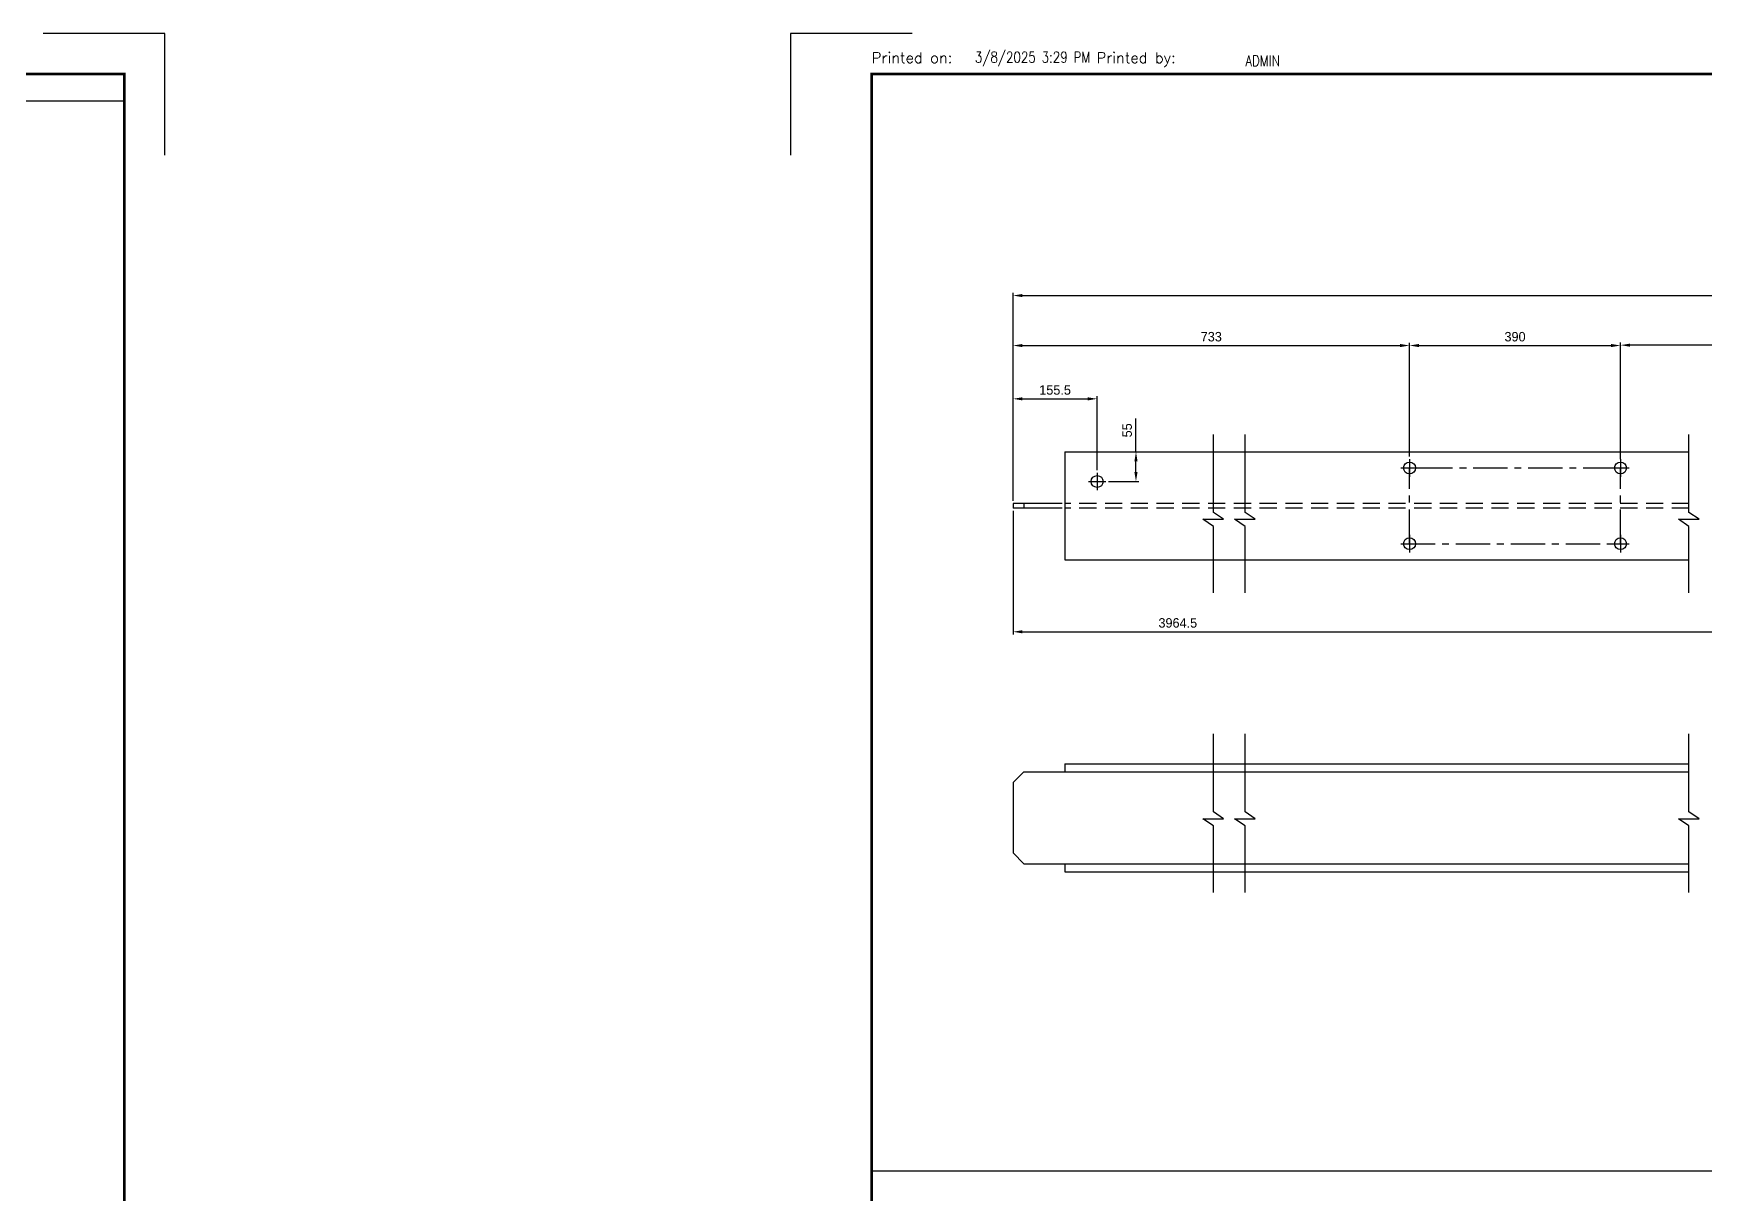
# Model space of a CAD drawing. Header units: millimetres. Extents: x 0 to 16187, y -20471 to 6290.
# Drawn here: x 2531 to 3148, y 412 to 841 of the extents above; entities that cross this region are included whole.
import ezdxf
from ezdxf.enums import TextEntityAlignment as Align

# ---------------------------------------------------------------- set-up
doc = ezdxf.new("R2010")
doc.units = ezdxf.units.MM
doc.header["$PDSIZE"] = -1
doc.linetypes.add('CENTERX2', pattern=[20.32, 12.7, -2.54, 2.54, -2.54])
doc.linetypes.add('DASHED2', pattern=[9.525, 6.35, -3.175])
doc.layers.add('BORDER1', color=3, linetype='Continuous')
doc.layers.add('BORDER2', color=7, linetype='Continuous')
doc.styles.add('ROMANC', font='ROMANC', dxfattribs={"height": 5})
doc.styles.add('ROMANS', font='ROMANS.shx', dxfattribs={"width": 0.8})
doc.styles.add('ROMANT', font='ROMANT', dxfattribs={"height": 4})
doc.dimstyles.new('AM_ISO', dxfattribs={"dimtxt": 3.5, "dimasz": 3.5, "dimexe": 1, "dimexo": 1, "dimgap": 1.5, "dimtad": 1, "dimdsep": 46, "dimtxsty": 'Standard', "dimcen": 0, "dimclrd": 1, "dimclre": 1, "dimclrt": 1, "dimadec": 0, "dimazin": 2, "dimtp": 0.1, "dimtm": 0.1, "dimtfac": 0.71, "dimtdec": 3, "dimtmove": 0, "dimatfit": 3, "dimfxl": 1, "dimlwd": -1, "dimlwe": -1, "dimarcsym": 1})

# ---------------------------------------------------------------- blocks, each defined once
blk = doc.blocks.new('*D5167')
at = {"color": 1, "linetype": 'ByBlock'}
for p, q in [((2892.79, 668.25), (2892.79, 706.91)), ((2896.29, 705.91), (2920.39, 705.91)), ((2923.89, 679.57), (2923.89, 706.91))]:
    blk.add_line(p, q, dxfattribs=at)
at = {"color": 1}
for points in [[(2896.29, 706.49), (2896.29, 705.32), (2892.79, 705.91)], [(2920.39, 705.32), (2920.39, 706.49), (2923.89, 705.91)]]:
    blk.add_solid(points, dxfattribs=at)
at = {"layer": 'Defpoints', "color": 0}
for p in [(2923.89, 705.91), (2923.89, 678.57), (2892.79, 667.25)]:
    blk.add_point(p, dxfattribs=at)
at = {"color": 1, "insert": (2908.34, 709.16), "char_height": 3.5, "attachment_point": 5}
blk.add_mtext('155.5', dxfattribs=at)
blk = doc.blocks.new('*U609')
at = {"layer": 'BORDER1', "color": 154, "true_color": 0x1859a9, "const_width": 1}
blk.add_lwpolyline([(1.81, 811), (1144, 811), (1144, 0), (0, 0), (0, 811)], close=True, dxfattribs=at)
at = {"layer": 'BORDER2'}
for points in [[(15, 826), (-30, 826), (-30, 781)], [(1159, 781), (1159, 826), (1114, 826)], [(1144, 801), (979, 801)]]:
    blk.add_lwpolyline(points, dxfattribs=at)
at = {"layer": 'BORDER2', "style": 'ROMANS'}
blk.add_text('Printed on:                 Printed by:', height=4, dxfattribs=at).set_placement((0, 815))
at = {"layer": 'BORDER2', "char_height": 4, "attachment_point": 7, "style": 'ROMANS'}
for s, insert in [('3/8/2025 3:29 PM', (38.14, 813.89)), ('ADMIN', (138.14, 813.89))]:
    blk.add_mtext(s, dxfattribs=dict(at, insert=insert))
at = {"layer": 'BORDER2', "flags": 8}
for tag, height, style, p in [('REV-A', 3.24, 'ROMANS', (986.93, 140.25)), ('RE-A', 8.06, 'ROMANT', (1084.63, 7.17))]:
    blk.add_attdef(tag, text='', height=height, dxfattribs=dict(at, style=style)).set_placement(p, align=Align.CENTER)
at = {"layer": 'BORDER2', "style": 'ROMANS', "width": 3.830216}
blk.add_attdef('DATE-A', text='', height=3.24, dxfattribs=at).set_placement((995.51, 140.25), (1008.51, 140.25), align=Align.FIT)
at = {"layer": 'BORDER2'}
for tag, height, style, p in [('DRN-A', 3.24, 'ROMANS', (1018.38, 140.25)), ('CHD-A', 3.24, 'ROMANS', (1032.35, 140.25)), ('APD-A', 3.24, 'ROMANS', (1046.64, 140.25)), ('CONS_CONT_VEND', 4.2, 'ROMANC', (1061.39, 72.83))]:
    blk.add_attdef(tag, text='', height=height, dxfattribs=dict(at, style=style)).set_placement(p, align=Align.CENTER)
at = {"layer": 'BORDER2', "style": 'ROMANS', "width": 0.8}
for tag, p, height in [('1:X', (997.23, 122.55), 3.5), ('LOC', (1042.74, 122.55), 3.5), ('PROJ_NO', (1118.64, 122.55), 3.5), ('CONS_DRG_NO', (1011, 63), 3)]:
    blk.add_attdef(tag, p, '', height=height, dxfattribs=at)
at = {"layer": 'BORDER2', "lineweight": 30, "width": 0.8, "flags": 104}
blk.add_attdef('COMMENTS-A', text='', height=2.2, dxfattribs=at).set_placement((1055.21, 142.07), align=Align.MIDDLE_LEFT)
at = {"layer": 'BORDER2', "style": 'ROMANS', "width": 0.8}
for tag, p in [('PROJECT_TITLE_1', (1061.07, 55.35)), ('PROJECT_TITLE_2', (1061.07, 49.3))]:
    blk.add_attdef(tag, text='', height=3.5, dxfattribs=at).set_placement(p, align=Align.MIDDLE)
at = {"layer": 'BORDER2', "style": 'ROMANT', "width": 0.8}
for tag, p in [('DRG_TITLE_1', (1061.07, 36.31)), ('DRG_TITLE_2', (1061.07, 28.31)), ('DRG_TITLE_3', (1061.07, 20.31))]:
    blk.add_attdef(tag, text='', height=5, dxfattribs=at).set_placement(p, align=Align.CENTER)
at = {"layer": 'BORDER2', "style": 'ROMANT'}
for tag, p in [('AR', (995, 7.17)), ('PA', (1011.74, 7.17)), ('DC', (1028.45, 7.17)), ('TS', (1120.84, 7.17))]:
    blk.add_attdef(tag, p, '', height=8.06, dxfattribs=at)
for tag, p in [('SRNO', (1074.7, 7.17)), ('SH', (1115.8, 7.18))]:
    blk.add_attdef(tag, text='', height=8.06, dxfattribs=at).set_placement(p, align=Align.RIGHT)
at = {"layer": 'BORDER2', "style": 'ROMANS', "flags": 2}
blk.add_attdef('TB_VERSION', text='', height=2, dxfattribs=at).set_placement((1, -1), align=Align.TOP_LEFT)
blk = doc.blocks.new('*D5409')
at = {"color": 1, "linetype": 'ByBlock'}
for p, q in [((3117.39, 683.55), (3117.39, 726.75)), ((3196.13, 725.75), (3120.89, 725.75)), ((3199.63, 684.57), (3199.63, 726.75))]:
    blk.add_line(p, q, dxfattribs=at)
at = {"color": 1}
for points in [[(3120.89, 726.33), (3120.89, 725.17), (3117.39, 725.75)], [(3196.13, 725.17), (3196.13, 726.33), (3199.63, 725.75)]]:
    blk.add_solid(points, dxfattribs=at)
at = {"layer": 'Defpoints', "color": 0}
for p in [(3117.39, 725.75), (3117.39, 682.55), (3199.63, 683.57)]:
    blk.add_point(p, dxfattribs=at)
at = {"color": 1, "insert": (3158.51, 729), "char_height": 3.5, "attachment_point": 5}
blk.add_mtext('1679', dxfattribs=at)
blk = doc.blocks.new('*D5410')
at = {"color": 1, "linetype": 'ByBlock'}
for p, q in [((2892.79, 668.25), (2892.79, 726.61)), ((2896.29, 725.61), (3035.89, 725.61)), ((3039.39, 684.57), (3039.39, 726.61))]:
    blk.add_line(p, q, dxfattribs=at)
at = {"color": 1}
for points in [[(2896.29, 726.2), (2896.29, 725.03), (2892.79, 725.61)], [(3035.89, 725.03), (3035.89, 726.2), (3039.39, 725.61)]]:
    blk.add_solid(points, dxfattribs=at)
at = {"layer": 'Defpoints', "color": 0}
for p in [(3039.39, 725.61), (3039.39, 683.57), (2892.79, 667.25)]:
    blk.add_point(p, dxfattribs=at)
at = {"color": 1, "insert": (2966.09, 728.86), "char_height": 3.5, "attachment_point": 5}
blk.add_mtext('733', dxfattribs=at)
blk = doc.blocks.new('*D5411')
at = {"color": 1, "linetype": 'ByBlock'}
for p, q in [((2938.25, 686.35), (2938.25, 698.68)), ((2912.89, 686.35), (2939.25, 686.35)), ((2938.25, 678.85), (2938.25, 682.85)), ((2928.11, 675.35), (2939.25, 675.35))]:
    blk.add_line(p, q, dxfattribs=at)
at = {"color": 1}
for points in [[(2938.83, 682.85), (2937.66, 682.85), (2938.25, 686.35)], [(2937.66, 678.85), (2938.83, 678.85), (2938.25, 675.35)]]:
    blk.add_solid(points, dxfattribs=at)
at = {"layer": 'Defpoints', "color": 0}
for p in [(2911.89, 686.35), (2938.25, 686.35), (2927.11, 675.35)]:
    blk.add_point(p, dxfattribs=at)
at = {"color": 1, "insert": (2935, 694.26), "char_height": 3.5, "attachment_point": 5, "rotation": 90}
blk.add_mtext('55', dxfattribs=at)
blk = doc.blocks.new('*D5412')
at = {"color": 1, "linetype": 'ByBlock'}
for p, q in [((3350.16, 671.12), (3350.16, 618.79)), ((2892.79, 664.45), (2892.79, 618.79)), ((2896.29, 619.79), (3346.66, 619.79))]:
    blk.add_line(p, q, dxfattribs=at)
at = {"color": 1}
for points in [[(2896.29, 620.37), (2896.29, 619.21), (2892.79, 619.79)], [(3346.66, 619.21), (3346.66, 620.37), (3350.16, 619.79)]]:
    blk.add_solid(points, dxfattribs=at)
at = {"layer": 'Defpoints', "color": 0}
for p in [(3350.16, 672.12), (2892.79, 665.45), (3350.16, 619.79)]:
    blk.add_point(p, dxfattribs=at)
at = {"color": 1, "insert": (2953.71, 623.04), "char_height": 3.5, "attachment_point": 5}
blk.add_mtext('3964.5', dxfattribs=at)
blk = doc.blocks.new('*D5414')
at = {"color": 1, "linetype": 'ByBlock'}
for p, q in [((3039.39, 684.57), (3039.39, 726.61)), ((3042.89, 725.61), (3113.89, 725.61)), ((3117.39, 684.57), (3117.39, 726.61))]:
    blk.add_line(p, q, dxfattribs=at)
at = {"color": 1}
for points in [[(3042.89, 726.2), (3042.89, 725.03), (3039.39, 725.61)], [(3113.89, 725.03), (3113.89, 726.2), (3117.39, 725.61)]]:
    blk.add_solid(points, dxfattribs=at)
at = {"layer": 'Defpoints', "color": 0}
for p in [(3117.39, 725.61), (3039.39, 683.57), (3117.39, 683.57)]:
    blk.add_point(p, dxfattribs=at)
at = {"color": 1, "insert": (3078.39, 728.86), "char_height": 3.5, "attachment_point": 5}
blk.add_mtext('390', dxfattribs=at)
blk = doc.blocks.new('*D5416')
at = {"color": 1, "linetype": 'ByBlock'}
for p, q in [((2892.79, 668.25), (2892.79, 745.09)), ((2896.29, 744.09), (3655, 744.09)), ((3658.5, 668.25), (3658.5, 745.09))]:
    blk.add_line(p, q, dxfattribs=at)
at = {"color": 1}
for points in [[(2896.29, 744.67), (2896.29, 743.51), (2892.79, 744.09)], [(3655, 743.51), (3655, 744.67), (3658.5, 744.09)]]:
    blk.add_solid(points, dxfattribs=at)
at = {"layer": 'Defpoints', "color": 0}
for p in [(3658.5, 744.09), (2892.79, 667.25), (3658.5, 667.25)]:
    blk.add_point(p, dxfattribs=at)
at = {"color": 1, "insert": (3275.64, 747.34), "char_height": 3.5, "attachment_point": 5}
blk.add_mtext('6105', dxfattribs=at)

msp = doc.modelspace()

# ---------------------------------------------------------------- linework, layer by layer
for p, q in [((2966.86561, 663.8726), (2966.86561, 692.73643)), ((2978.5868, 663.8726), (2978.5868, 692.73643)), ((3142.7098, 663.8726), (3142.7098, 692.73643)), ((2896.7859, 667.24684), (2896.7859, 665.44684)), ((2966.86561, 658.73566), (2962.93055, 661.36365)), ((2962.93055, 661.36365), (2970.60149, 661.36365)), ((2970.60149, 661.36365), (2966.86561, 663.8726)), ((2978.5868, 658.73566), (2974.65174, 661.36365)), ((2974.65174, 661.36365), (2982.32268, 661.36365)), ((2982.32268, 661.36365), (2978.5868, 663.8726)), ((3142.7098, 658.73566), (3138.77474, 661.36365)), ((3138.77474, 661.36365), (3146.44568, 661.36365)), ((3146.44568, 661.36365), (3142.7098, 663.8726)), ((2966.86561, 634.13047), (2966.86561, 658.73566)), ((2978.5868, 634.13047), (2978.5868, 658.73566)), ((3142.7098, 634.13047), (3142.7098, 658.73566)), ((2966.86561, 553.16004), (2966.86561, 582.02387)), ((2978.5868, 553.16004), (2978.5868, 582.02387)), ((3142.7098, 553.16004), (3142.7098, 582.02387)), ((2911.8859, 571.01845), (2911.8859, 568.01845)), ((2911.8859, 571.01845), (3142.7098, 571.01845)), ((2896.7859, 568.01845), (2892.7859, 564.01845)), ((2892.7859, 564.01845), (2892.7859, 538.01845)), ((2896.7859, 568.01845), (3142.7098, 568.01845)), ((2966.86561, 548.0231), (2962.93055, 550.65109)), ((2962.93055, 550.65109), (2970.60149, 550.65109)), ((2970.60149, 550.65109), (2966.86561, 553.16004)), ((2978.5868, 548.0231), (2974.65174, 550.65109)), ((2974.65174, 550.65109), (2982.32268, 550.65109)), ((2982.32268, 550.65109), (2978.5868, 553.16004)), ((3142.7098, 548.0231), (3138.77474, 550.65109)), ((3138.77474, 550.65109), (3146.44568, 550.65109)), ((3146.44568, 550.65109), (3142.7098, 553.16004)), ((2966.86561, 523.41791), (2966.86561, 548.0231)), ((2978.5868, 523.41791), (2978.5868, 548.0231)), ((3142.7098, 523.41791), (3142.7098, 548.0231)), ((2892.7859, 538.01845), (2896.7859, 534.01845)), ((2896.7859, 534.01845), (3142.7098, 534.01845)), ((2911.8859, 534.01845), (2911.8859, 531.01845)), ((2911.8859, 531.01845), (3142.7098, 531.01845)), ((2840.54331, 420.5), (3819.54331, 420.5))]:
    msp.add_line(p, q)
at = {"color": 7, "linetype": 'Continuous', "lineweight": 25}
for p, q in [((2911.8859, 686.34684), (2911.8859, 646.34684)), ((2911.8859, 686.34684), (3142.7098, 686.34684)), ((3036.16322, 680.34684), (3042.60858, 680.34684)), ((3039.3859, 683.56952), (3039.3859, 677.12416)), ((3114.16322, 680.34684), (3120.60858, 680.34684)), ((3117.3859, 683.56952), (3117.3859, 677.12416)), ((2920.66322, 675.34684), (2927.10858, 675.34684)), ((2923.8859, 678.56952), (2923.8859, 672.12416)), ((2892.7859, 667.24684), (2892.7859, 665.44684)), ((2910.9259, 667.24684), (2892.7859, 667.24684)), ((2910.9259, 665.44684), (2892.7859, 665.44684)), ((3039.3859, 655.56952), (3039.3859, 649.12416)), ((3117.3859, 655.56952), (3117.3859, 649.12416)), ((3036.16322, 652.34684), (3042.60858, 652.34684)), ((3114.16322, 652.34684), (3120.60858, 652.34684)), ((2911.8859, 646.34684), (3142.7098, 646.34684))]:
    msp.add_line(p, q, dxfattribs=at)
at = {"color": 3, "linetype": 'CENTERX2', "lineweight": 25}
for p, q in [((3039.3859, 652.34684), (3039.3859, 680.34684)), ((3042.60858, 680.34684), (3120.60858, 680.34684)), ((3117.3859, 652.34684), (3117.3859, 680.34684)), ((3036.16322, 652.34684), (3120.60858, 652.34684))]:
    msp.add_line(p, q, dxfattribs=at)
at = {"color": 2, "linetype": 'DASHED2'}
for p, q in [((3142.7098, 667.24684), (2911.8859, 667.24684)), ((3142.7098, 665.44684), (2911.8859, 665.44684))]:
    msp.add_line(p, q, dxfattribs=at)
for centre in [(3039.3859, 680.34684), (3117.3859, 680.34684), (2923.8859, 675.34684), (3039.3859, 652.34684), (3117.3859, 652.34684)]:
    msp.add_circle(centre, 2.2)

# ---------------------------------------------------------------- block references
msp.add_blockref('*U609', (1420.17862, 15))
at = {"layer": 'BORDER1'}
msp.add_blockref('*U609', (2840.54331, 15), dxfattribs=at)

# ---------------------------------------------------------------- dimensions: what is measured, and where the dimension line sits
for base, p1, p2, text, override, picture, middle in [((3658.49595, 744.08837), (2892.7859, 667.24684), (3658.49595, 667.24684), '6105', {"dimtxt": 3.5, "dimdec": 1, "dimlfac": 5, "dimtxsty": 'Standard'}, '*D5416', (3275.64092, 747.33837)), ((3039.3859, 725.61454), (2892.7859, 667.24684), (3039.3859, 683.56952), '733', {"dimtxt": 3.5, "dimdec": 1, "dimlfac": 5, "dimtxsty": 'Standard'}, '*D5410', (2966.0859, 728.86454)), ((3117.3859, 725.75001), (3199.6318, 683.56952), (3117.3859, 682.54684), '1679', {"dimtxt": 3.5, "dimdec": 0, "dimlfac": 5, "dimtxsty": 'Standard'}, '*D5409', (3158.50885, 729.00001))]:
    dim = msp.add_linear_dim(base=base, p1=p1, p2=p2, text=text, dimstyle='AM_ISO', override=override)
    dim.commit()
    dim.dimension.update_dxf_attribs({"geometry": picture, "text_midpoint": middle})
for base, p1, p2, override, picture, middle in [((3117.3859, 725.61454), (3039.3859, 683.56952), (3117.3859, 683.56952), {"dimtxt": 3.5, "dimdec": 0, "dimlfac": 5}, '*D5414', (3078.3859, 728.86454)), ((2923.8859, 705.90659), (2892.7859, 667.24684), (2923.8859, 678.56952), {"dimtxt": 3.5, "dimdec": 1, "dimlfac": 5}, '*D5167', (2908.3359, 709.15659))]:
    dim = msp.add_linear_dim(base=base, p1=p1, p2=p2, dimstyle='AM_ISO', override=override)
    dim.commit()
    dim.dimension.update_dxf_attribs({"geometry": picture, "text_midpoint": middle})
dim = msp.add_linear_dim(base=(2938.24529, 686.34684), p1=(2927.10858, 675.34684), p2=(2911.8859, 686.34684), angle=270, dimstyle='AM_ISO', override={"dimtxt": 3.5, "dimdec": 1, "dimlfac": 5})
dim.commit()
dim.dimension.update_dxf_attribs({"geometry": '*D5411', "text_midpoint": (2938.24529, 694.2635), "dimtype": 160})
dim = msp.add_linear_dim(base=(3350.15989, 619.78887), p1=(2892.7859, 665.44684), p2=(3350.15989, 672.12416), text='3964.5', dimstyle='AM_ISO', override={"dimtxt": 3.5, "dimdec": 1, "dimlfac": 5, "dimtxsty": 'Standard'})
dim.commit()
dim.dimension.update_dxf_attribs({"geometry": '*D5412', "text_midpoint": (2953.70989, 619.78887), "dimtype": 160})

doc.saveas('drawing.dxf')
